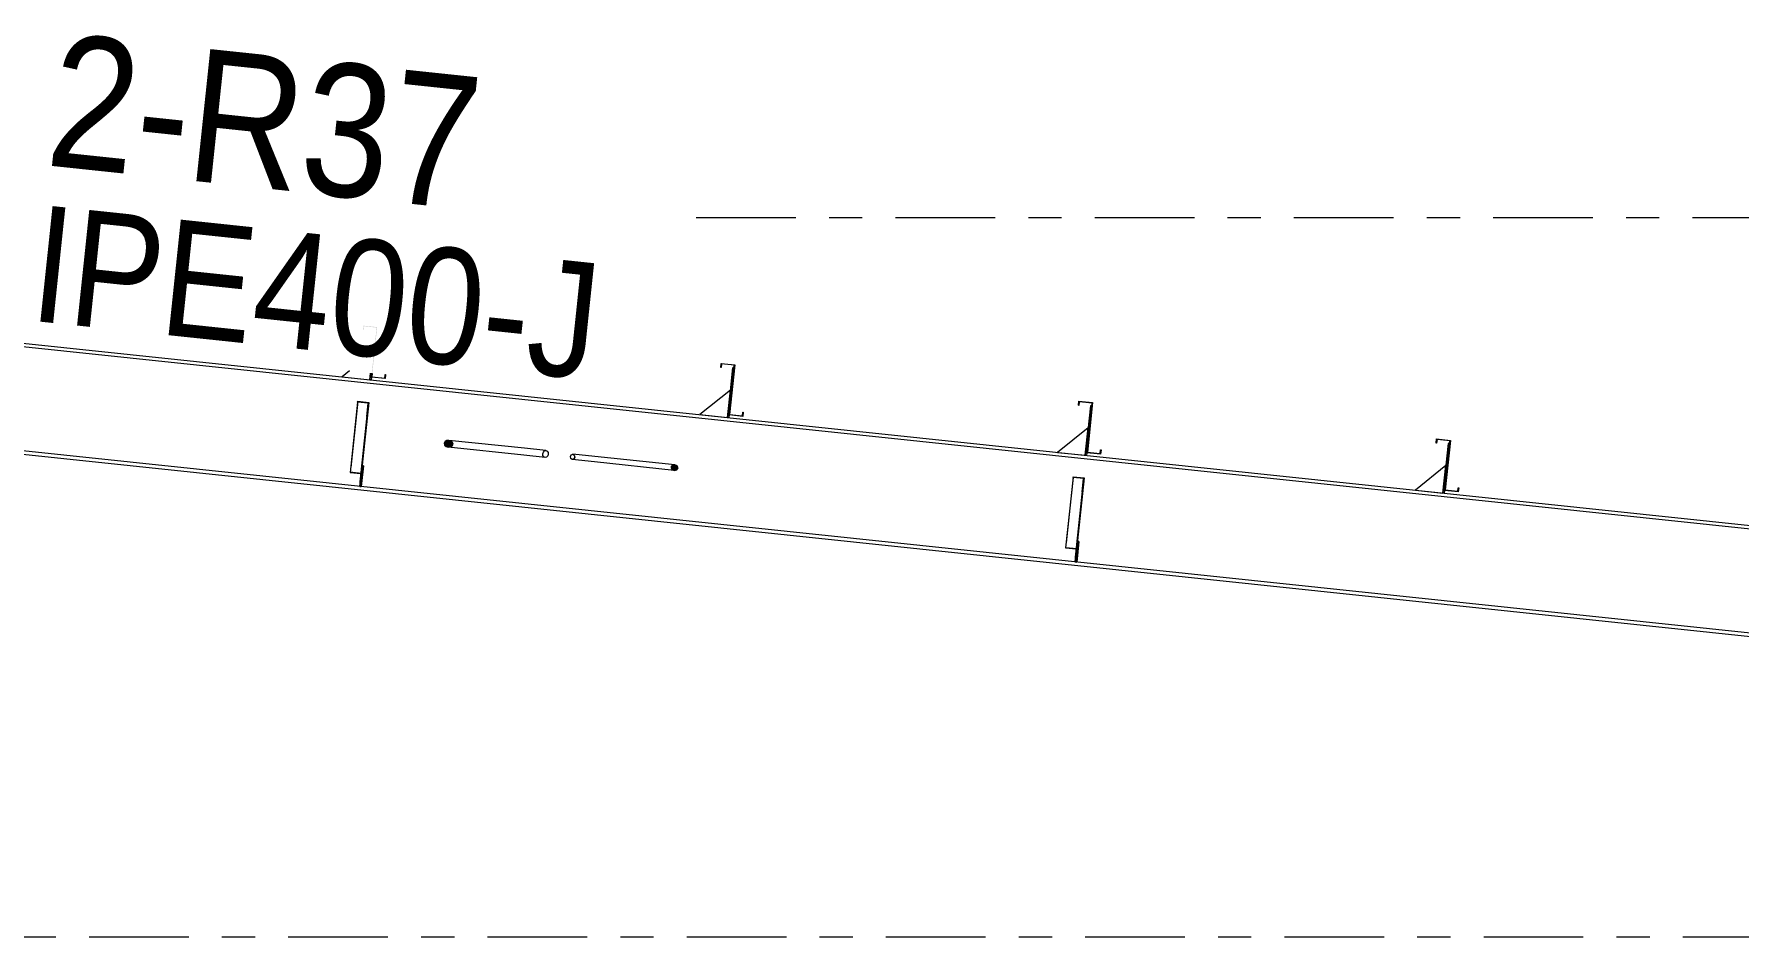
# Model space of a CAD drawing. Header units: millimetres. Extents: x -94 to 729, y -75 to 499.
# Drawn here: x 213.8 to 265.2, y 258 to 285.2 of the extents above; entities that cross this region are included whole.
import ezdxf

# ---------------------------------------------------------------- set-up
doc = ezdxf.new("R2010")
doc.units = ezdxf.units.MM
for name, pattern in [('XKITLINE00', [0]), ('XKITLINE02', [4, 2, -2]), ('XKITLINE03', [6, 3, -1, 1, -1])]:
    doc.linetypes.add(name, pattern=pattern)
for name, color, linetype, lineweight in [('Part', 2, 'Continuous', 0), ('PartMark', 7, 'Continuous', 0), ('S-grid', 1, 'Continuous', 0)]:
    doc.layers.add(name, color=color, linetype=linetype, lineweight=lineweight)
doc.styles.add('ARIAL', font='ARIAL.TTF')

# ---------------------------------------------------------------- blocks, each defined once
blk = doc.blocks.new('*A183')
at = {"layer": 'Part'}
blk.add_hatch(color=3, dxfattribs=at).paths.add_polyline_path([(223.59, 274.115), (223.592, 274.136), (223.924, 274.101), (223.88, 273.681), (223.863, 273.683), (223.905, 274.082)], flags=17)
blk = doc.blocks.new('*A184')
at = {"layer": 'Part'}
blk.add_hatch(color=3, dxfattribs=at).paths.add_polyline_path([(256.726, 271.427), (256.738, 271.536), (256.753, 271.534), (256.739, 271.41), (256.325, 271.454), (256.483, 272.947), (256.098, 272.988), (256.086, 272.878), (256.072, 272.88), (256.085, 273.004), (256.499, 272.961), (256.342, 271.467)], flags=17)
blk = doc.blocks.new('*A185')
at = {"layer": 'Part'}
blk.add_hatch(color=3, dxfattribs=at).paths.add_polyline_path([(245.952, 272.563), (245.964, 272.672), (245.979, 272.671), (245.966, 272.547), (245.551, 272.59), (245.709, 274.084), (245.324, 274.124), (245.313, 274.015), (245.298, 274.016), (245.311, 274.141), (245.725, 274.097), (245.568, 272.604)], flags=17)
blk = doc.blocks.new('*A186')
at = {"layer": 'Part'}
blk.add_hatch(color=3, dxfattribs=at).paths.add_polyline_path([(235.179, 273.699), (235.19, 273.809), (235.205, 273.807), (235.192, 273.683), (234.778, 273.727), (234.935, 275.22), (234.551, 275.261), (234.539, 275.151), (234.524, 275.153), (234.538, 275.277), (234.952, 275.233), (234.794, 273.74)], flags=17)
blk = doc.blocks.new('*A187')
at = {"layer": 'Part'}
blk.add_hatch(color=3, dxfattribs=at).paths.add_polyline_path([(233.143, 272.223), (233.217, 272.191), (233.242, 272.129), (233.204, 272.074), (233.125, 272.057), (233.051, 272.09), (233.026, 272.152), (233.064, 272.207)], flags=17)
blk = doc.blocks.new('*A188')
at = {"layer": 'Part'}
blk.add_hatch(color=3, dxfattribs=at).paths.add_polyline_path([(256.726, 271.427), (256.738, 271.536), (256.753, 271.534), (256.739, 271.41), (256.325, 271.454), (256.483, 272.947), (256.098, 272.988), (256.086, 272.878), (256.072, 272.88), (256.085, 273.004), (256.499, 272.961), (256.342, 271.467)], flags=17)
blk = doc.blocks.new('*A189')
at = {"layer": 'Part'}
blk.add_hatch(color=3, dxfattribs=at).paths.add_polyline_path([(245.952, 272.563), (245.964, 272.672), (245.979, 272.671), (245.966, 272.547), (245.551, 272.59), (245.709, 274.084), (245.324, 274.124), (245.313, 274.015), (245.298, 274.016), (245.311, 274.141), (245.725, 274.097), (245.568, 272.604)], flags=17)
blk = doc.blocks.new('*A190')
at = {"layer": 'Part'}
blk.add_hatch(color=3, dxfattribs=at).paths.add_polyline_path([(235.179, 273.699), (235.19, 273.809), (235.205, 273.807), (235.192, 273.683), (234.778, 273.727), (234.935, 275.22), (234.551, 275.261), (234.539, 275.151), (234.524, 275.153), (234.538, 275.277), (234.952, 275.233), (234.794, 273.74)], flags=17)
blk = doc.blocks.new('*A191')
at = {"layer": 'Part'}
blk.add_hatch(color=3, dxfattribs=at).paths.add_polyline_path([(245.137, 271.842), (245.14, 271.863), (245.471, 271.828), (245.427, 271.408), (245.41, 271.41), (245.452, 271.809)], flags=17)
blk = doc.blocks.new('*A270')
at = {"layer": 'Part'}
blk.add_hatch(color=3, dxfattribs=at).paths.add_polyline_path([(224.405, 274.836), (224.417, 274.945), (224.432, 274.944), (224.419, 274.819), (224.004, 274.863), (224.162, 276.356), (223.777, 276.397), (223.766, 276.288), (223.751, 276.289), (223.764, 276.413), (224.178, 276.37), (224.021, 274.876)], flags=17)
blk = doc.blocks.new('*A274')
at = {"layer": 'Part'}
blk.add_hatch(color=3, dxfattribs=at).paths.add_polyline_path([(226.407, 272.941), (226.451, 272.898), (226.463, 272.844), (226.44, 272.794), (226.388, 272.761), (226.32, 272.754), (226.255, 272.775), (226.211, 272.818), (226.199, 272.872), (226.222, 272.922), (226.274, 272.955), (226.342, 272.961)], flags=17)
blk = doc.blocks.new('*A277')
at = {"layer": 'Part'}
blk.add_hatch(color=3, dxfattribs=at).paths.add_polyline_path([(224.405, 274.836), (224.417, 274.945), (224.432, 274.944), (224.419, 274.819), (224.004, 274.863), (224.162, 276.356), (223.777, 276.397), (223.766, 276.288), (223.751, 276.289), (223.764, 276.413), (224.178, 276.37), (224.021, 274.876)], flags=17)
blk = doc.blocks.new('*A1137')
at = {"layer": 'S-grid', "color": 1, "linetype": 'XKITLINE03', "lineweight": 0}
blk.add_line((233.79, 279.675), (599.838, 279.675), dxfattribs=at)
blk = doc.blocks.new('*A1138')
at = {"layer": 'S-grid', "color": 1, "linetype": 'XKITLINE03', "lineweight": 0}
blk.add_line((-54.497, 258.009), (464.656, 258.009), dxfattribs=at)
blk = doc.blocks.new('*A1140')
at = {"layer": 'Part', "color": 7, "linetype": 'XKITLINE02', "lineweight": 0}
for p, q in [((212.574, 275.876), (212.248, 272.776)), ((212.577, 275.901), (212.586, 275.984)), ((285.22, 268.322), (284.87, 265.007)), ((277.514, 265.783), (277.182, 265.818)), ((277.525, 265.891), (277.194, 265.926))]:
    blk.add_line(p, q, dxfattribs=at)
at = {"layer": 'Part', "color": 2, "linetype": 'XKITLINE00', "lineweight": 0}
for p, q in [((212.577, 275.901), (212.574, 275.876)), ((285.208, 268.215), (212.574, 275.876)), ((212.586, 275.984), (285.22, 268.322)), ((212.248, 272.776), (212.236, 272.669)), ((277.182, 265.818), (212.236, 272.669)), ((277.194, 265.926), (212.248, 272.776)), ((284.87, 265.007), (277.514, 265.783)), ((284.881, 265.115), (277.525, 265.891))]:
    blk.add_line(p, q, dxfattribs=at)
blk = doc.blocks.new('*A1202')
at = {"layer": 'Part', "color": 7, "linetype": 'XKITLINE02', "lineweight": 0}
for p, q in [((223.723, 272.194), (223.657, 271.573)), ((223.699, 271.569), (223.764, 272.19)), ((223.764, 272.19), (223.723, 272.194)), ((223.67, 271.697), (223.712, 271.693)), ((223.657, 271.573), (223.699, 271.569))]:
    blk.add_line(p, q, dxfattribs=at)
blk = doc.blocks.new('*A1203')
at = {"layer": 'Part', "color": 2, "linetype": 'XKITLINE00', "lineweight": 0}
for p, q in [((223.975, 274.983), (223.954, 274.784)), ((224.004, 274.863), (223.996, 274.78))]:
    blk.add_line(p, q, dxfattribs=at)
at = {"layer": 'Part', "color": 7, "linetype": 'XKITLINE02', "lineweight": 0}
for p, q in [((223.996, 274.78), (223.954, 274.784)), ((224.004, 274.863), (224.017, 274.979))]:
    blk.add_line(p, q, dxfattribs=at)
blk = doc.blocks.new('*A1204')
at = {"layer": 'Part', "color": 7, "linetype": 'XKITLINE02', "lineweight": 0}
for p, q in [((223.695, 271.935), (223.723, 272.194)), ((223.67, 271.697), (223.712, 271.693)), ((223.699, 271.569), (223.657, 271.573))]:
    blk.add_line(p, q, dxfattribs=at)
at = {"layer": 'Part', "color": 2, "linetype": 'XKITLINE00', "lineweight": 0}
for p, q in [((223.764, 272.19), (223.699, 271.569)), ((223.723, 272.194), (223.764, 272.19)), ((223.657, 271.573), (223.695, 271.935))]:
    blk.add_line(p, q, dxfattribs=at)
blk = doc.blocks.new('*A1205')
at = {"layer": 'Part', "color": 2, "linetype": 'XKITLINE00', "lineweight": 0}
blk.add_line((223.345, 275.05), (223.125, 274.872), dxfattribs=at)
at = {"layer": 'Part', "color": 7, "linetype": 'XKITLINE02', "lineweight": 0}
for p, q in [((223.125, 274.872), (223.954, 274.784)), ((223.954, 274.784), (223.975, 274.983))]:
    blk.add_line(p, q, dxfattribs=at)
blk = doc.blocks.new('*A1206')
at = {"layer": 'Part', "color": 7, "linetype": 'XKITLINE02', "lineweight": 0}
for p, q in [((223.592, 274.136), (223.367, 271.996)), ((223.905, 274.082), (223.655, 271.714)), ((223.672, 271.713), (223.924, 274.101)), ((223.367, 271.996), (223.682, 271.963)), ((223.368, 272.009), (223.7, 271.974)), ((223.655, 271.714), (223.672, 271.713))]:
    blk.add_line(p, q, dxfattribs=at)
blk = doc.blocks.new('*A1207')
at = {"layer": 'Part', "color": 2, "linetype": 'XKITLINE00', "lineweight": 0}
for p, q in [((223.59, 274.115), (223.367, 271.996)), ((223.59, 274.115), (223.592, 274.136)), ((223.905, 274.082), (223.59, 274.115)), ((223.592, 274.136), (223.924, 274.101)), ((223.863, 273.683), (223.655, 271.714)), ((223.924, 274.101), (223.695, 271.935)), ((223.863, 273.683), (223.905, 274.082)), ((223.88, 273.681), (223.863, 273.683)), ((223.367, 271.996), (223.682, 271.963)), ((223.655, 271.714), (223.672, 271.713))]:
    blk.add_line(p, q, dxfattribs=at)
at = {"layer": 'Part', "color": 7, "linetype": 'XKITLINE02', "lineweight": 0}
for p, q in [((223.368, 272.009), (223.7, 271.974)), ((223.695, 271.935), (223.672, 271.713))]:
    blk.add_line(p, q, dxfattribs=at)
blk = doc.blocks.new('*A1208')
at = {"layer": 'Part', "color": 2, "linetype": 'XKITLINE00', "lineweight": 0}
for p, q in [((256.072, 272.88), (256.085, 273.004)), ((256.086, 272.878), (256.072, 272.88)), ((256.085, 273.004), (256.499, 272.961)), ((256.098, 272.988), (256.086, 272.878)), ((256.483, 272.947), (256.098, 272.988)), ((256.325, 271.454), (256.483, 272.947)), ((256.499, 272.961), (256.342, 271.467)), ((256.739, 271.41), (256.325, 271.454)), ((256.342, 271.467), (256.726, 271.427)), ((256.726, 271.427), (256.738, 271.536)), ((256.738, 271.536), (256.753, 271.534)), ((256.753, 271.534), (256.739, 271.41))]:
    blk.add_line(p, q, dxfattribs=at)
blk = doc.blocks.new('*A1209')
at = {"layer": 'Part', "color": 2, "linetype": 'XKITLINE00', "lineweight": 0}
for p, q in [((245.298, 274.016), (245.311, 274.141)), ((245.313, 274.015), (245.298, 274.016)), ((245.311, 274.141), (245.725, 274.097)), ((245.324, 274.124), (245.313, 274.015)), ((245.709, 274.084), (245.324, 274.124)), ((245.551, 272.59), (245.709, 274.084)), ((245.725, 274.097), (245.568, 272.604)), ((245.952, 272.563), (245.964, 272.672)), ((245.964, 272.672), (245.979, 272.671)), ((245.979, 272.671), (245.966, 272.547)), ((245.966, 272.547), (245.551, 272.59)), ((245.568, 272.604), (245.952, 272.563))]:
    blk.add_line(p, q, dxfattribs=at)
blk = doc.blocks.new('*A1210')
at = {"layer": 'Part', "color": 2, "linetype": 'XKITLINE00', "lineweight": 0}
for p, q in [((234.524, 275.153), (234.538, 275.277)), ((234.538, 275.277), (234.952, 275.233)), ((234.551, 275.261), (234.539, 275.151)), ((234.935, 275.22), (234.551, 275.261)), ((234.778, 273.727), (234.935, 275.22)), ((234.952, 275.233), (234.794, 273.74)), ((234.539, 275.151), (234.524, 275.153)), ((235.192, 273.683), (234.778, 273.727)), ((234.794, 273.74), (235.179, 273.699)), ((235.179, 273.699), (235.19, 273.809)), ((235.19, 273.809), (235.205, 273.807)), ((235.205, 273.807), (235.192, 273.683))]:
    blk.add_line(p, q, dxfattribs=at)
blk = doc.blocks.new('*A1211')
at = {"layer": 'Part', "color": 7, "linetype": 'XKITLINE02', "lineweight": 0}
for p, q in [((230.001, 272.471), (230.025, 272.527)), ((230.013, 272.41), (230.001, 272.471)), ((230.055, 272.381), (230.013, 272.41)), ((230.025, 272.527), (230.073, 272.547)), ((230.103, 272.401), (230.055, 272.381)), ((230.722, 272.311), (230.055, 272.381)), ((230.739, 272.477), (230.073, 272.547)), ((230.073, 272.547), (230.115, 272.518)), ((230.128, 272.457), (230.103, 272.401)), ((230.115, 272.518), (230.128, 272.457))]:
    blk.add_line(p, q, dxfattribs=at)
at = {"layer": 'Part', "color": 2, "linetype": 'XKITLINE00', "lineweight": 0}
for p, q in [((233.125, 272.057), (230.722, 272.311)), ((233.143, 272.223), (230.739, 272.477)), ((233.064, 272.207), (233.026, 272.152)), ((233.026, 272.152), (233.051, 272.09)), ((233.143, 272.223), (233.064, 272.207)), ((233.217, 272.191), (233.143, 272.223)), ((233.204, 272.074), (233.242, 272.129)), ((233.242, 272.129), (233.217, 272.191)), ((233.051, 272.09), (233.125, 272.057)), ((233.125, 272.057), (233.204, 272.074))]:
    blk.add_line(p, q, dxfattribs=at)
blk = doc.blocks.new('*A1212')
at = {"layer": 'Part', "color": 2, "linetype": 'XKITLINE00', "lineweight": 0}
for p, q in [((256.072, 272.88), (256.085, 273.004)), ((256.086, 272.878), (256.072, 272.88)), ((256.085, 273.004), (256.499, 272.961)), ((256.098, 272.988), (256.086, 272.878)), ((256.483, 272.947), (256.098, 272.988)), ((256.325, 271.454), (256.483, 272.947)), ((256.499, 272.961), (256.342, 271.467)), ((256.739, 271.41), (256.325, 271.454)), ((256.342, 271.467), (256.726, 271.427)), ((256.726, 271.427), (256.738, 271.536)), ((256.738, 271.536), (256.753, 271.534)), ((256.753, 271.534), (256.739, 271.41))]:
    blk.add_line(p, q, dxfattribs=at)
blk = doc.blocks.new('*A1213')
at = {"layer": 'Part', "color": 2, "linetype": 'XKITLINE00', "lineweight": 0}
for p, q in [((245.298, 274.016), (245.311, 274.141)), ((245.313, 274.015), (245.298, 274.016)), ((245.311, 274.141), (245.725, 274.097)), ((245.324, 274.124), (245.313, 274.015)), ((245.709, 274.084), (245.324, 274.124)), ((245.551, 272.59), (245.709, 274.084)), ((245.725, 274.097), (245.568, 272.604)), ((245.952, 272.563), (245.964, 272.672)), ((245.964, 272.672), (245.979, 272.671)), ((245.979, 272.671), (245.966, 272.547)), ((245.966, 272.547), (245.551, 272.59)), ((245.568, 272.604), (245.952, 272.563))]:
    blk.add_line(p, q, dxfattribs=at)
blk = doc.blocks.new('*A1214')
at = {"layer": 'Part', "color": 2, "linetype": 'XKITLINE00', "lineweight": 0}
for p, q in [((234.524, 275.153), (234.538, 275.277)), ((234.538, 275.277), (234.952, 275.233)), ((234.551, 275.261), (234.539, 275.151)), ((234.935, 275.22), (234.551, 275.261)), ((234.778, 273.727), (234.935, 275.22)), ((234.952, 275.233), (234.794, 273.74)), ((234.539, 275.151), (234.524, 275.153)), ((235.192, 273.683), (234.778, 273.727)), ((234.794, 273.74), (235.179, 273.699)), ((235.179, 273.699), (235.19, 273.809)), ((235.19, 273.809), (235.205, 273.807)), ((235.205, 273.807), (235.192, 273.683))]:
    blk.add_line(p, q, dxfattribs=at)
blk = doc.blocks.new('*A1215')
at = {"layer": 'Part', "color": 2, "linetype": 'XKITLINE00', "lineweight": 0}
blk.add_line((256.362, 272.204), (255.446, 271.463), dxfattribs=at)
at = {"layer": 'Part', "color": 7, "linetype": 'XKITLINE02', "lineweight": 0}
for p, q in [((256.275, 271.375), (256.362, 272.204)), ((255.446, 271.463), (256.275, 271.375))]:
    blk.add_line(p, q, dxfattribs=at)
blk = doc.blocks.new('*A1216')
at = {"layer": 'Part', "color": 2, "linetype": 'XKITLINE00', "lineweight": 0}
for p, q in [((256.432, 272.867), (256.275, 271.375)), ((256.474, 272.863), (256.432, 272.867)), ((256.325, 271.454), (256.316, 271.371))]:
    blk.add_line(p, q, dxfattribs=at)
at = {"layer": 'Part', "color": 7, "linetype": 'XKITLINE02', "lineweight": 0}
for p, q in [((256.325, 271.454), (256.474, 272.863)), ((256.316, 271.371), (256.275, 271.375))]:
    blk.add_line(p, q, dxfattribs=at)
blk = doc.blocks.new('*A1217')
at = {"layer": 'Part', "color": 2, "linetype": 'XKITLINE00', "lineweight": 0}
blk.add_line((245.589, 273.34), (244.673, 272.599), dxfattribs=at)
at = {"layer": 'Part', "color": 7, "linetype": 'XKITLINE02', "lineweight": 0}
for p, q in [((245.501, 272.512), (245.589, 273.34)), ((244.673, 272.599), (245.501, 272.512))]:
    blk.add_line(p, q, dxfattribs=at)
blk = doc.blocks.new('*A1218')
at = {"layer": 'Part', "color": 2, "linetype": 'XKITLINE00', "lineweight": 0}
for p, q in [((245.204, 269.3), (245.243, 269.662)), ((245.311, 269.917), (245.246, 269.296)), ((245.27, 269.922), (245.311, 269.917))]:
    blk.add_line(p, q, dxfattribs=at)
at = {"layer": 'Part', "color": 7, "linetype": 'XKITLINE02', "lineweight": 0}
for p, q in [((245.243, 269.662), (245.27, 269.922)), ((245.246, 269.296), (245.204, 269.3)), ((245.218, 269.424), (245.259, 269.42))]:
    blk.add_line(p, q, dxfattribs=at)
blk = doc.blocks.new('*A1219')
at = {"layer": 'Part', "color": 2, "linetype": 'XKITLINE00', "lineweight": 0}
for p, q in [((245.659, 274.003), (245.501, 272.512)), ((245.7, 273.999), (245.659, 274.003)), ((245.551, 272.59), (245.543, 272.507))]:
    blk.add_line(p, q, dxfattribs=at)
at = {"layer": 'Part', "color": 7, "linetype": 'XKITLINE02', "lineweight": 0}
for p, q in [((245.551, 272.59), (245.7, 273.999)), ((245.543, 272.507), (245.501, 272.512))]:
    blk.add_line(p, q, dxfattribs=at)
blk = doc.blocks.new('*A1220')
at = {"layer": 'Part', "color": 7, "linetype": 'XKITLINE02', "lineweight": 0}
for p, q in [((245.27, 269.922), (245.204, 269.3)), ((245.246, 269.296), (245.311, 269.917)), ((245.311, 269.917), (245.27, 269.922)), ((245.204, 269.3), (245.246, 269.296)), ((245.218, 269.424), (245.259, 269.42))]:
    blk.add_line(p, q, dxfattribs=at)
blk = doc.blocks.new('*A1221')
at = {"layer": 'Part', "color": 7, "linetype": 'XKITLINE02', "lineweight": 0}
for p, q in [((245.14, 271.863), (244.914, 269.724)), ((245.452, 271.809), (245.203, 269.442)), ((245.219, 269.44), (245.471, 271.828)), ((244.914, 269.724), (245.229, 269.69)), ((244.915, 269.737), (245.247, 269.702)), ((245.203, 269.442), (245.219, 269.44))]:
    blk.add_line(p, q, dxfattribs=at)
blk = doc.blocks.new('*A1222')
at = {"layer": 'Part', "color": 2, "linetype": 'XKITLINE00', "lineweight": 0}
for p, q in [((245.137, 271.842), (244.914, 269.724)), ((245.137, 271.842), (245.14, 271.863)), ((245.452, 271.809), (245.137, 271.842)), ((245.14, 271.863), (245.471, 271.828)), ((245.471, 271.828), (245.243, 269.662)), ((245.41, 271.41), (245.452, 271.809)), ((245.41, 271.41), (245.203, 269.442)), ((245.427, 271.408), (245.41, 271.41)), ((244.914, 269.724), (245.229, 269.69)), ((245.203, 269.442), (245.219, 269.44))]:
    blk.add_line(p, q, dxfattribs=at)
at = {"layer": 'Part', "color": 7, "linetype": 'XKITLINE02', "lineweight": 0}
for p, q in [((244.915, 269.737), (245.247, 269.702)), ((245.243, 269.662), (245.219, 269.44))]:
    blk.add_line(p, q, dxfattribs=at)
blk = doc.blocks.new('*A1223')
at = {"layer": 'Part', "color": 2, "linetype": 'XKITLINE00', "lineweight": 0}
blk.add_line((234.815, 274.477), (233.899, 273.736), dxfattribs=at)
at = {"layer": 'Part', "color": 7, "linetype": 'XKITLINE02', "lineweight": 0}
for p, q in [((234.728, 273.648), (234.815, 274.477)), ((233.899, 273.736), (234.728, 273.648))]:
    blk.add_line(p, q, dxfattribs=at)
blk = doc.blocks.new('*A1224')
at = {"layer": 'Part', "color": 2, "linetype": 'XKITLINE00', "lineweight": 0}
for p, q in [((234.885, 275.14), (234.728, 273.648)), ((234.926, 275.135), (234.885, 275.14)), ((234.778, 273.727), (234.769, 273.644))]:
    blk.add_line(p, q, dxfattribs=at)
at = {"layer": 'Part', "color": 7, "linetype": 'XKITLINE02', "lineweight": 0}
for p, q in [((234.778, 273.727), (234.926, 275.135)), ((234.769, 273.644), (234.728, 273.648))]:
    blk.add_line(p, q, dxfattribs=at)
blk = doc.blocks.new('*A1474')
at = {"layer": 'Part', "color": 2, "linetype": 'XKITLINE00', "lineweight": 0}
for p, q in [((224.004, 274.863), (224.017, 274.979)), ((224.419, 274.819), (224.004, 274.863)), ((224.031, 274.977), (224.021, 274.876)), ((224.021, 274.876), (224.405, 274.836)), ((224.405, 274.836), (224.416, 274.937)), ((224.416, 274.937), (224.417, 274.945)), ((224.417, 274.945), (224.432, 274.944)), ((224.431, 274.935), (224.419, 274.819)), ((224.432, 274.944), (224.431, 274.935))]:
    blk.add_line(p, q, dxfattribs=at)
blk = doc.blocks.new('*A1478')
at = {"layer": 'Part', "color": 2, "linetype": 'XKITLINE00', "lineweight": 0}
for p, q in [((226.222, 272.922), (226.199, 272.872)), ((226.199, 272.872), (226.211, 272.818)), ((226.211, 272.818), (226.255, 272.775)), ((226.274, 272.955), (226.222, 272.922)), ((226.255, 272.775), (226.32, 272.754)), ((226.342, 272.961), (226.274, 272.955)), ((226.32, 272.754), (226.388, 272.761)), ((228.594, 272.514), (226.32, 272.754)), ((228.616, 272.722), (226.342, 272.961)), ((226.407, 272.941), (226.342, 272.961)), ((226.388, 272.761), (226.44, 272.794)), ((226.451, 272.898), (226.407, 272.941)), ((226.44, 272.794), (226.463, 272.844)), ((226.463, 272.844), (226.451, 272.898))]:
    blk.add_line(p, q, dxfattribs=at)
at = {"layer": 'Part', "color": 7, "linetype": 'XKITLINE02', "lineweight": 0}
for p, q in [((229.26, 272.654), (228.616, 272.722)), ((229.184, 272.609), (229.218, 272.644)), ((229.218, 272.644), (229.26, 272.654)), ((229.26, 272.654), (229.299, 272.636)), ((229.299, 272.636), (229.325, 272.594)), ((229.238, 272.446), (228.594, 272.514)), ((229.168, 272.559), (229.184, 272.609)), ((229.173, 272.506), (229.168, 272.559)), ((229.199, 272.465), (229.173, 272.506)), ((229.238, 272.446), (229.199, 272.465)), ((229.28, 272.456), (229.238, 272.446)), ((229.314, 272.491), (229.28, 272.456)), ((229.33, 272.542), (229.314, 272.491)), ((229.325, 272.594), (229.33, 272.542))]:
    blk.add_line(p, q, dxfattribs=at)
blk = doc.blocks.new('*A1481')
at = {"layer": 'Part', "color": 2, "linetype": 'XKITLINE00', "lineweight": 0}
for p, q in [((224.004, 274.863), (224.017, 274.979)), ((224.419, 274.819), (224.004, 274.863)), ((224.031, 274.977), (224.021, 274.876)), ((224.021, 274.876), (224.405, 274.836)), ((224.405, 274.836), (224.416, 274.937)), ((224.416, 274.937), (224.417, 274.945)), ((224.417, 274.945), (224.432, 274.944)), ((224.431, 274.935), (224.419, 274.819)), ((224.432, 274.944), (224.431, 274.935))]:
    blk.add_line(p, q, dxfattribs=at)
blk = doc.blocks.new('*A2380')
at = {"layer": 'PartMark', "color": 3, "style": 'ARIAL', "width": 0.85}
blk.add_text('2-R37', height=4, rotation=-6.0218, dxfattribs=at).set_placement((214.147, 281.249))
at = {"layer": 'PartMark', "color": 7, "style": 'ARIAL', "width": 0.85}
blk.add_text('IPE400-J', height=3.5, rotation=-6.0218, dxfattribs=at).set_placement((213.654, 276.575))

msp = doc.modelspace()

# ---------------------------------------------------------------- block references
at = {"lineweight": 0}
for name in ['*A2380', '*A1137', '*A270', '*A277', '*A1140', '*A186', '*A190', '*A1210', '*A1214', '*A1205', '*A1203', '*A1474', '*A1481', '*A1224', '*A1223', '*A1206', '*A1207', '*A183', '*A185', '*A189', '*A1209', '*A1213', '*A1219', '*A1217', '*A274', '*A1478', '*A184', '*A188', '*A1208', '*A1212', '*A1216', '*A1202', '*A1204', '*A1211', '*A187', '*A1215', '*A1221', '*A1222', '*A191', '*A1218', '*A1220', '*A1138']:
    msp.add_blockref(name, (0, 0), dxfattribs=at)

doc.saveas('drawing.dxf')
